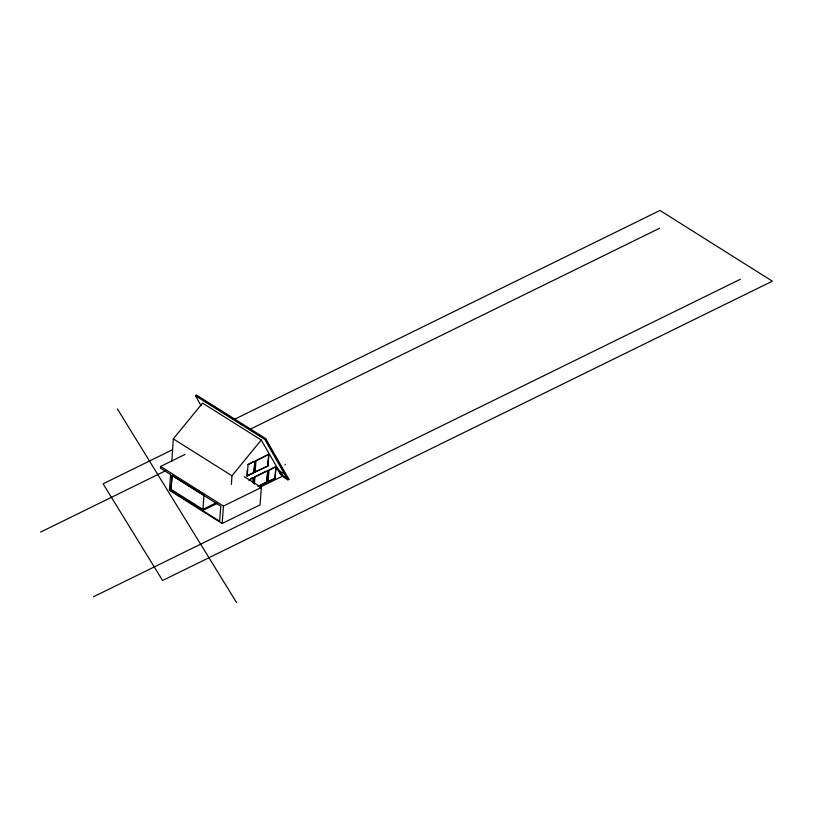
<?xml version="1.0" encoding="UTF-8"?>
<svg xmlns="http://www.w3.org/2000/svg" width="813" height="813" viewBox="0 0 813 813"><rect width="100%" height="100%" fill="white"/><g stroke="black" fill="none" stroke-linecap="round" stroke-linejoin="round"><path stroke-width="1.22" d="M171.817 461.225L173.311 438.878L202.569 403.096L261.227 440.026L282.243 476.306L287.843 479.833L288.93 479.324L265.638 438.593L196.258 394.925L195.516 395.799L201.085 405.778M231.39 484.477L231.969 475.798L261.227 440.026M185.09 454.416L160.557 466.459L160.435 468.136L170.608 474.548L169.419 490.3L222.152 523.491L260.058 504.883L261.369 487.454L244.307 476.713M172.01 475.432L220.78 506.133L219.642 521.275L170.882 490.524L172.01 475.432L203.972 495.32L202.833 510.462M170.882 490.524L172.224 475.331M222.152 523.491L223.463 506.062L261.369 487.454M246.766 475.869L253.676 472.475L254.947 461.215L254.083 472.729L247.172 476.123L247.203 470.117M247.172 476.123L248.036 464.609L254.947 461.215M252.873 482.048L253.229 477.373M253.331 483.552L253.768 477.709L248.768 480.168M254.865 470.951L255.394 464.04M254.032 483.786L254.55 476.875L266.329 471.093M255.099 472.302L255.963 460.778L268.808 454.477L267.944 465.991L254.784 472.099L267.944 465.991M254.398 484.009L254.916 477.099L267.762 470.798L266.898 482.312L258.331 486.52M267.629 465.788L268.808 454.477M257.975 486.286L266.542 482.089L267.762 470.798M267.843 481.692L274.845 478.257L275.993 466.753L275.119 478.43L268.107 481.865L268.453 473.522M268.107 481.865L268.991 470.188L275.993 466.753M277.507 468.593L277.548 468.003M285.068 464.873L285.109 464.284M216.217 502.861L202.915 509.385L202.63 510.503L217.244 503.379M287.843 479.833L264.896 439.467L265.638 438.593M281.186 475.27L281.857 474.518L279.306 470.178M172.265 449.843L103.088 483.796L162.58 580.492L772.35 281.176L659.983 210.445L234.937 419.081M40.65 532.068L165.608 470.737M249.642 429.488L659.475 228.311M253.554 461.449L248.036 464.609M268.493 454.274L255.963 460.778M250.231 478.847L252.223 477.861M274.723 467.069L268.991 470.188M259.713 487.363L282.243 476.306M93.424 596.813L740.379 279.245M204.175 400.606L207.772 402.862M209.307 403.848L212 405.545M214.764 407.272L218.362 409.539M225.211 413.847L229.713 416.683M230.343 417.089L233.941 419.356M240.678 423.634L242.477 424.762M258.514 434.843L260.312 435.971M195.516 395.799L264.896 439.467M276.603 469.142L284.072 473.837M279.753 473.196L281.857 474.518M280.394 473.949L288.93 479.324M173.311 438.878L231.969 475.798M160.557 466.459L223.463 506.062M171.167 489.396L202.915 509.385M117.407 408.909L236.542 602.555M278.635 470.93L280.546 474.182M265.445 439.213L267.558 442.943M268.747 445.067L270.861 448.786M272.162 451.154L273.219 453.014M276.105 458.156L277.162 460.016M279.062 463.237L282.223 468.816"/></g></svg>
